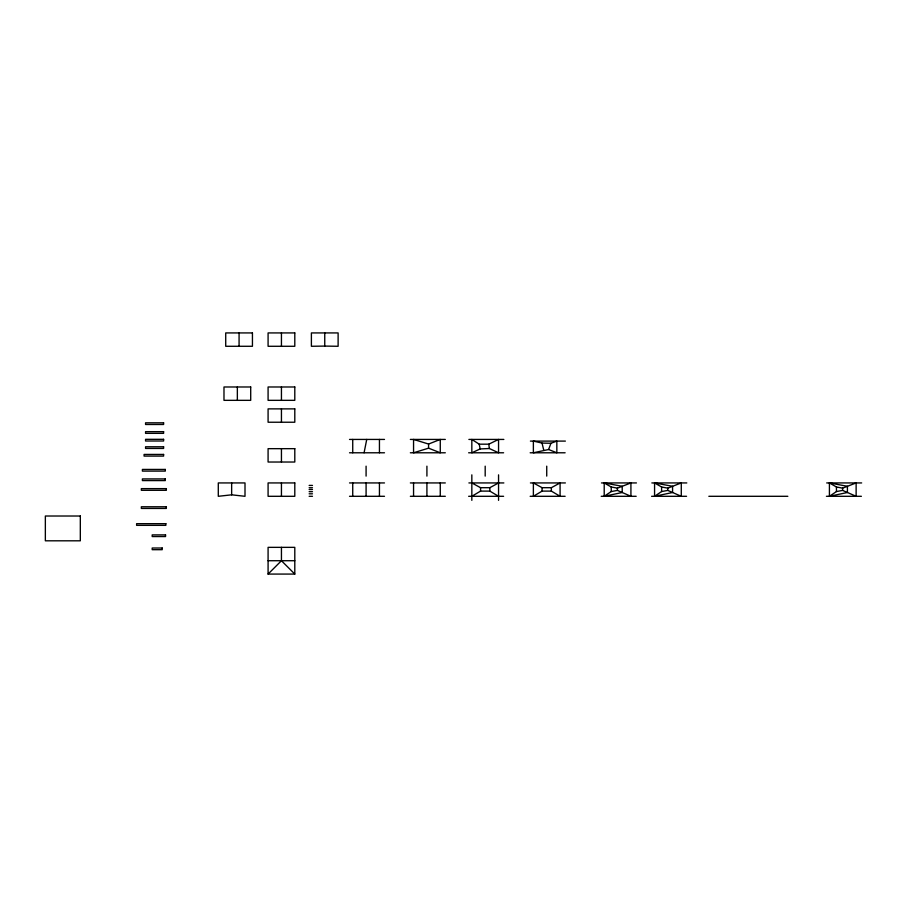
<?xml version="1.0" encoding="UTF-8"?>
<svg xmlns="http://www.w3.org/2000/svg" width="907" height="907" viewBox="0 0 907 907"><rect width="100%" height="100%" fill="white"/><g stroke="black" fill="none" stroke-linecap="round" stroke-linejoin="round"><path stroke-width="1.36" d="M364.081 452.786L366.734 439.43M548.622 449.521L550.934 443.262L556.841 441.097L556.841 452.786L548.622 449.521L533.373 452.786L533.373 441.097L542.035 443.07L550.934 443.262M268.087 574.074L268.087 547.352L294.798 547.352L294.798 574.074L268.087 574.074L281.442 560.719L281.442 547.352M604.209 496.299L611.239 491.56L617.406 490.404L630.921 496.299L630.921 482.932L617.406 488.147L611.239 486.991L604.209 482.932L604.209 496.299L622.213 492.501L622.213 486.299L604.209 482.932M654.571 496.299L661.6 491.56L667.767 490.404L681.282 496.299L681.282 482.932L667.767 488.147L661.6 486.991L654.571 482.932L654.571 496.299L672.575 492.501L672.575 486.299L654.571 482.932M829.417 496.299L836.447 491.56L842.614 490.404L856.129 496.299L856.129 482.932L842.614 488.147L836.447 486.991L829.417 482.932L829.417 496.299L847.421 492.501L847.421 486.299L829.417 482.932M471.833 496.299L480.551 491.106L489.837 491.106L498.555 496.299M542.08 491.106L533.373 496.299L533.373 482.932L542.08 487.694L551.365 487.694L560.084 482.932L560.084 496.299L551.365 491.106L542.08 491.106L542.08 487.694M471.833 482.932L480.551 487.694L489.837 487.694L498.555 482.932M488.805 444.181L498.555 439.43L498.555 452.786L489.349 448.512L480.166 448.931L471.833 452.786L471.833 439.43L479.213 444.181L488.805 444.181L489.349 448.512M428.569 444.045L440.269 439.43L440.269 452.786L428.569 448.171L413.558 452.786L413.558 439.43L428.569 444.045L428.569 448.171M231.648 494.825L218.292 496.299L218.292 482.932L245.003 482.932L245.003 496.299L231.648 494.825L231.648 482.932M324.751 346.089L311.396 346.281L311.396 332.926L338.118 332.926L338.118 346.281L324.751 346.089L324.751 332.926M349.524 439.43L384.489 439.43M410.349 439.43L445.314 439.43M468.885 439.43L503.85 439.43M530.414 441.097L565.378 441.097M349.524 452.786L384.489 452.786M410.349 452.786L445.314 452.786M468.636 452.786L503.6 452.786M530.164 452.786L565.129 452.786M349.524 482.932L384.489 482.932M410.349 482.932L445.314 482.932M468.885 482.932L503.85 482.932M530.414 482.932L565.378 482.932M601.477 482.932L636.442 482.932M651.838 482.932L686.803 482.932M826.685 482.932L861.65 482.932M309.14 485.415L312.473 485.415M309.14 487.739L312.473 487.739M309.14 489.519L312.473 489.519M309.14 491.685L312.473 491.685M309.14 493.816L312.473 493.816M309.14 496.299L312.473 496.299M349.524 496.299L384.489 496.299M410.349 496.299L445.314 496.299M468.636 496.299L503.6 496.299M530.164 496.299L565.129 496.299M601.216 496.299L636.181 496.299M651.589 496.299L686.554 496.299M708.843 496.299L787.832 496.299M826.424 496.299L861.389 496.299M268.087 560.719L294.798 560.719M281.442 560.719L294.798 574.074M542.035 443.07L543.747 450.201M479.213 444.181L480.166 448.931M842.614 488.147L842.614 490.404M836.447 486.991L836.447 491.56M667.767 488.147L667.767 490.404M661.6 486.991L661.6 491.56M617.406 488.147L617.406 490.404M611.239 486.991L611.239 491.56M551.365 487.694L551.365 491.106M546.728 466.164L546.728 476.107M498.555 474.86L498.555 500.347M489.837 487.694L489.837 491.106M485.188 466.164L485.188 476.107M480.551 487.694L480.551 491.106M471.833 474.86L471.833 500.347M440.269 482.932L440.269 496.299M426.914 466.164L426.914 476.107M426.914 482.932L426.914 496.299M413.558 482.932L413.558 496.299M379.443 439.43L379.443 452.786M379.443 482.932L379.443 496.299M366.088 466.164L366.088 476.107M366.088 482.932L366.088 496.299M352.732 439.43L352.732 452.786M352.732 482.932L352.732 496.299M281.442 332.926L281.442 346.281M281.442 386.983L281.442 400.338M281.442 408.876L281.442 422.231M281.442 448.67L281.442 462.026M281.442 482.932L281.442 496.299M239.074 332.926L239.074 346.281M237.351 386.983L237.351 400.338M252.441 332.926L225.718 332.926L225.718 346.281L252.441 346.281L252.441 332.926M294.798 332.926L268.087 332.926L268.087 346.281L294.798 346.281L294.798 332.926M250.706 386.983L223.984 386.983L223.984 400.338L250.706 400.338L250.706 386.983M294.798 386.983L268.087 386.983L268.087 400.338L294.798 400.338L294.798 386.983M294.798 408.876L268.087 408.876L268.087 422.231L294.798 422.231L294.798 408.876M163.6 422.821L145.562 422.821L145.562 424.487L163.6 424.487L163.6 422.821M163.6 431.664L145.562 431.664L145.562 433.342L163.6 433.342L163.6 431.664M163.6 439.317L145.562 439.317L145.562 440.995L163.6 440.995L163.6 439.317M163.6 446.777L145.562 446.777L145.562 448.443L163.6 448.443L163.6 446.777M294.798 448.67L268.087 448.67L268.087 462.026L294.798 462.026L294.798 448.67M163.6 454.43L144.088 454.43L144.088 456.096L163.6 456.096L163.6 454.43M165.289 469.429L142.399 469.429L142.399 471.107L165.289 471.107L165.289 469.429M165.289 478.919L142.399 478.919L142.399 480.585L165.289 480.585L165.289 478.919M294.798 482.932L268.087 482.932L268.087 496.299L294.798 496.299L294.798 482.932M166.344 488.635L141.345 488.635L141.345 490.302L166.344 490.302L166.344 488.635M166.344 506.775L141.345 506.775L141.345 508.442L166.344 508.442L166.344 506.775M80.315 516.015L45.35 516.015L45.35 540.81L80.315 540.81L80.315 516.015M165.845 523.679L136.617 523.679L136.617 525.346L165.845 525.346L165.845 523.679M165.55 534.892L152.195 534.892L152.195 536.559L165.55 536.559L165.55 534.892M162.217 548.021L152.195 548.021L152.195 549.687L162.217 549.687L162.217 548.021"/></g></svg>
